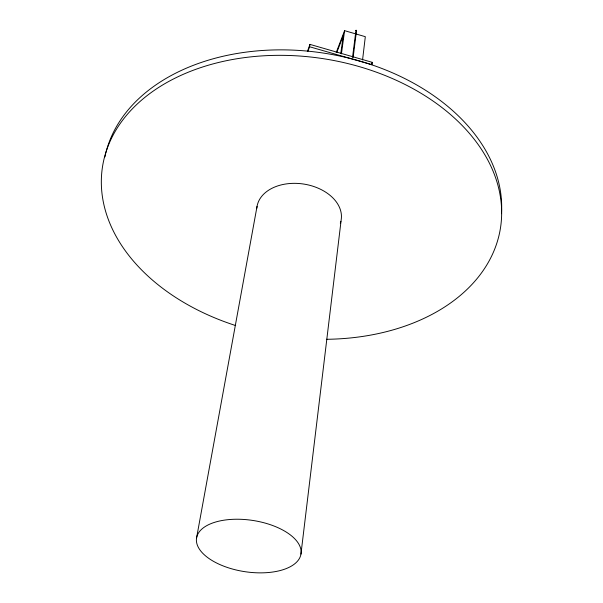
<?xml version="1.0" encoding="UTF-8"?>
<svg xmlns="http://www.w3.org/2000/svg" width="603" height="603" viewBox="0 0 603 603"><rect width="100%" height="100%" fill="white"/><g stroke="black" fill="none" stroke-linecap="round" stroke-linejoin="round"><path stroke-width="0.9" d="M372.277 62.35L372.013 64.732L309.58 46.763L309.965 44.396L372.277 62.35L371.576 64.031M362.561 59.938L365.32 36.685L344.592 30.663L336.195 52.597M300.95 554.127A52.815 25.921 8.6 0 0 226.344 519.861A52.815 25.921 8.6 0 0 218.979 564.152A52.815 25.921 8.6 0 0 300.95 554.127L341.215 219.582A42.602 29.494 8.6 0 0 302.48 183.877A42.602 29.494 8.6 0 0 256.81 208.276M352.544 57.285L355.966 30.346M353.139 57.368L356.546 30.421M340.808 53.381L343.235 35.667L336.828 52.371M341.426 53.855L344.592 30.663M196.563 537.974L257.036 206.437M307.432 51.443L309.965 44.396M307.997 51.165L309.58 46.763M355.989 30.278L356.539 30.346M356.494 30.527L355.981 30.451M235.675 325.567A201.327 140.341 8.6 0 1 149.084 94.098A201.327 140.341 8.6 0 1 477.606 143.77A201.327 140.341 8.6 0 1 326.479 339.293M104.937 156.908A200.52 140.439 8.6 0 1 105.721 153.418M105.94 152.544A200.52 140.439 8.6 0 1 324.248 53.2A200.52 140.439 8.6 0 1 501.47 213.703M340.853 221.399A42.602 29.494 8.6 0 1 340.326 223.185"/></g></svg>
